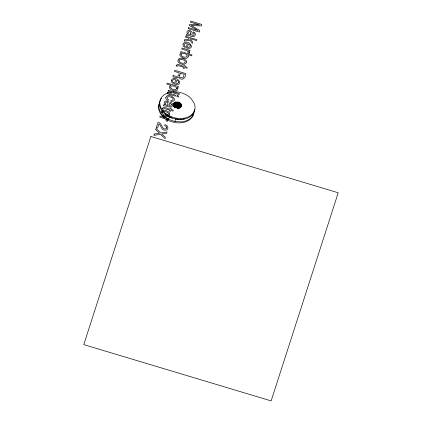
<?xml version="1.0" encoding="UTF-8"?>
<svg xmlns="http://www.w3.org/2000/svg" width="422" height="422" viewBox="0 0 422 422"><rect width="100%" height="100%" fill="white"/><g stroke="black" fill="none" stroke-linecap="round" stroke-linejoin="round"><path stroke-width="0.63" d="M178.939 107.7C179.514 106.55 179.208 102.615 181.318 104.213C178.754 104.856 183.707 105.015 180.663 105.405C183.976 106.866 178.585 105.178 181.428 106.856C180.442 107.014 179.64 106.27 180.769 107.599M174.486 106.302L175.267 107.04L175.478 106.207L175.868 106.228L176.349 107.082L177.984 101.987L178.364 102.092L178.4 102.931L177.187 107.304L178.01 106.787L179.223 102.414A2.827 2.031 15.5 0 1 179.577 102.593L178.058 107.731L179.097 107.457M175.383 107.035C176.18 106.602 176.132 99.655 177.44 102.694L176.269 107.067M162.955 115.406L168.325 119.294L174.935 121.552L175.436 119.03L178.522 119.162M176.596 102.662L175.816 101.902C174.671 101.908 176.823 103.981 174.697 102.245C174.713 104.197 175.605 102.541 173.611 103.058C176.354 104.709 170.989 102.815 174.159 104.492C172.63 104.318 172.909 105.104 174.212 105.162C172.835 105.4 173.263 106.133 174.518 105.859C172.366 107.483 176.639 105.563 174.819 107.837M180.558 106.17L180.21 107.42M173.653 106.281L174.175 104.408M173.642 106.365L174.434 103.738M173.869 106.444L174.202 105.131M174.012 106.381L174.956 103.2M174.223 107.193L174.518 105.859M174.386 107.235L175.816 101.902M174.492 107.199L175.7 102.826M175.267 107.04L176.517 102.451M175.868 106.228L177.076 101.855M176.349 107.082L177.984 101.987M177.187 107.304L178.364 102.092M177.298 107.346L178.511 102.973L179.223 102.414M177.398 108.818L177.746 107.573L178.385 108.391L178.764 108.359L178.691 107.51L179.914 108.079L179.603 107.193L180.6 107.721M177.52 108.823L177.862 107.578M178.058 107.731L179.577 102.593M178.163 107.8L179.371 103.432L180.31 103.089L180.584 103.327L179.978 103.949M178.342 108.76L178.691 107.51M178.453 108.739L178.801 107.489M179.018 107.779L180.31 103.089M179.171 108.491L179.55 107.225M179.761 107.141L180.474 104.672M179.804 107.23L180.5 104.735M180.152 107.341L180.663 105.373M180.79 105.162L181.128 103.933M181.286 106.117L181.629 104.888M177.789 107.573L177.488 108.354A3.144 2.258 15.5 0 1 177.092 108.29C177.335 106.165 175.315 109.409 175.969 107.104C175.336 107.541 174.138 107.652 175.167 106.592M168.325 119.294L169.465 116.989L171.263 117.131M179.756 119.215L181.613 119.294M161.489 98.136A18.141 13.024 15.5 0 0 160.323 108.037C164.311 116.177 173.743 119.99 182.457 119.394A18.141 13.024 15.5 0 0 194.716 109.498M174.935 121.552L181.776 121.842A18.141 13.024 15.5 0 0 194.036 111.951M176.771 106.36L177.15 106.46M169.006 116.841L169.465 116.989L165.102 113.835M172.144 118.392L171.411 117.627M161.114 112.674L159.643 110.485A18.141 13.024 15.5 0 1 159.3 103.427M171.469 92.007A18.141 13.024 15.5 0 0 160.608 107.014A17.845 12.813 15.5 0 0 182.742 118.376A18.141 13.024 15.5 0 0 194.247 103.279L190.934 98.358A17.803 12.787 15.5 0 0 173.305 91.822M178.01 106.787A2.827 2.031 15.5 0 1 178.364 106.966M193.782 112.864A18.141 13.024 15.5 0 1 181.523 122.755A17.845 12.813 15.5 0 1 166.458 119.294M159.537 103.142A18.141 13.024 15.5 0 0 159.389 111.397A17.845 12.813 15.5 0 0 164.928 118.25M184.789 118.64A16.374 11.758 15.5 0 1 182.9 119.104M165.783 97.698L165.888 98.637A2.896 2.078 15.5 0 0 166.89 99.893L168.188 100.594L168.494 99.655L167.239 98.743L167.196 97.276A1.741 1.25 15.5 0 1 168.23 96.728C169.982 96.606 174.244 97.635 172.867 100.098L171 100.404L170.694 101.349C180.674 101.771 168.083 90.82 165.783 97.698M162.38 108.559L162.364 108.939L163.435 109.261L163.989 108.47L169.633 110.11L169.338 111.033L170.446 111.366L170.741 110.443L172.999 111.123L173.315 110.142L171.058 109.462L171.311 108.681L170.198 108.349L169.95 109.129C167.982 109.435 163.435 105.352 162.38 108.559M176.217 65.637L176.201 66.017L177.272 66.338L177.826 65.547L183.47 67.188L183.169 68.111L184.282 68.443L184.578 67.52L186.835 68.2L187.146 67.219L184.894 66.539L185.147 65.758L184.034 65.426L183.786 66.207C181.819 66.512 177.272 62.43 176.217 65.637M167.887 104.387L167.977 105.516C161.99 105.094 167.967 98.553 167.887 104.387M190.617 33.865L190.707 35C184.72 34.572 190.697 28.037 190.617 33.865M167.55 120.46L167.386 121.346L165.952 120.914L166.136 119.911L165.181 118.777L159.753 117.042L160.065 116.071L168.146 118.498L167.85 119.415L166.453 118.999L167.55 120.46M189.494 52.391L189.325 53.277L187.89 52.85L188.075 51.843L187.12 50.709L181.697 48.973L182.009 48.002L190.085 50.429L189.789 51.352L188.397 50.93L189.494 52.391M171.49 104.398L170.789 106.006L169.665 106.054L168.958 105.584C171.918 100.283 161.373 99.107 164.923 104.656L163.652 104.777L163.309 105.885C165.408 105.384 168.341 107.315 171.089 107.13C173.315 106.307 173.083 102.71 170.62 102.419L170.33 103.327L171.49 104.398M194.22 33.876L193.519 35.485L192.395 35.538L191.688 35.068C194.647 29.762 184.103 28.59 187.653 34.135L186.382 34.261L186.039 35.364C188.138 34.862 191.071 36.793 193.819 36.608C196.045 35.786 195.819 32.193 193.355 31.898L193.06 32.805L194.22 33.876M176.712 88.224C176.069 90.988 171.48 89.453 170.483 87.544C170.625 84.437 176.037 86.104 176.712 88.224M177.862 88.641C177.034 94.059 164.933 88.145 170.973 85.318L166.843 84.078L167.159 83.108L178.422 86.494L178.116 87.438L177.045 87.117L177.862 88.641M179.677 75.665L179.714 76.983L180.199 77.49L182.562 77.938L183.201 77.416L184.261 74.319L180.479 73.185L179.677 75.665M171.321 80.185L171.648 82.348L173.3 83.64L173.606 82.691C170.915 81.52 173.463 78.265 175.705 79.816L174.344 84.047C185.833 87.027 176.196 73.491 171.321 80.185M182.984 44.004L183.312 46.172L184.963 47.464L185.269 46.51C182.578 45.339 185.121 42.089 187.368 43.64L186.007 47.865C197.496 50.846 187.859 37.315 182.984 44.004M188.376 56.205C187.336 61.665 175.41 55.377 181.602 52.776L180.569 52.465L180.859 51.574L191.973 54.913L191.672 55.857L187.653 54.649L188.376 56.205M180.985 54.38C180.917 56.849 185.78 58.289 187.11 56.247C187.247 53.663 182.304 52.222 180.985 54.38M162.19 112.458C161.89 115.1 167.882 116.905 168.515 113.919A1.931 1.387 15.5 0 0 167.909 112.769C166.453 111.772 163.288 110.348 162.19 112.458M178.991 60.335C178.691 62.978 184.688 64.782 185.316 61.797A1.931 1.387 15.5 0 0 184.709 60.647C183.253 59.65 180.088 58.225 178.991 60.335M166.801 127.597L166.384 128.641C161.499 130.852 162.57 122.522 158.023 122.417L156.314 127.713L157.596 128.098L158.957 123.883C161.452 125.577 161.157 130.482 165.129 130.234C169.09 130.63 168.731 124.701 164.928 124.696L164.612 125.682L166.11 126.384L166.801 127.597M178.712 82.153L177.746 83.419L175.742 83.371L176.776 80.169L178.337 81.161L178.712 82.153M190.375 45.977L189.409 47.243L187.405 47.195L188.439 43.988L190 44.985L190.375 45.977M169.728 114.119C168.8 118.244 162.212 116.403 160.967 113.354C160.677 108.923 167.112 110.063 169.048 112.389A3.481 2.5 15.5 0 1 169.728 114.119M186.535 61.997C185.606 66.122 179.012 64.281 177.773 61.232C177.477 56.801 183.913 57.941 185.849 60.262A3.481 2.5 15.5 0 1 186.529 61.997M150.865 136.485L83.778 344.616L271.135 400.9L338.222 192.77L150.865 136.485M154.273 134.054L153.84 135.383L160.418 134.301L164.965 138.58L165.377 137.303L161.784 134.027L166.674 133.278L167.107 131.938L160.851 132.972L156.082 128.43L155.665 129.723L159.516 133.289L154.273 134.054M167.587 92.74L167.27 93.726L175.309 96.142L175.626 95.156L167.587 92.74M168.367 90.313L168.056 91.284L179.139 94.612L179.45 93.642L168.367 90.313M173.12 75.564L172.946 76.957L177.061 77.601L178.601 77.099C181.492 81.652 185.954 78.323 185.896 73.639L174.819 70.31L174.471 71.381L179.223 72.811C179.139 77.331 176.196 76.556 173.12 75.564M184.636 39.847L184.24 41.087L190.042 40.269L192.358 43.387L192.754 42.147L190.127 38.629L196.562 40.565L196.863 39.631L185.78 36.303L185.48 37.231L188.513 38.144L189.288 39.272L184.636 39.847M188.565 27.667L188.233 28.685L199.316 32.014L199.806 30.495L191.166 25.425L201.268 25.964L201.763 24.429L190.681 21.1L190.348 22.123L199.706 24.903L189.626 24.37L189.283 25.431L197.902 30.495L188.565 27.667M177.129 95.604L176.813 96.591L178.348 97.055L178.67 96.068L177.129 95.604"/></g></svg>
